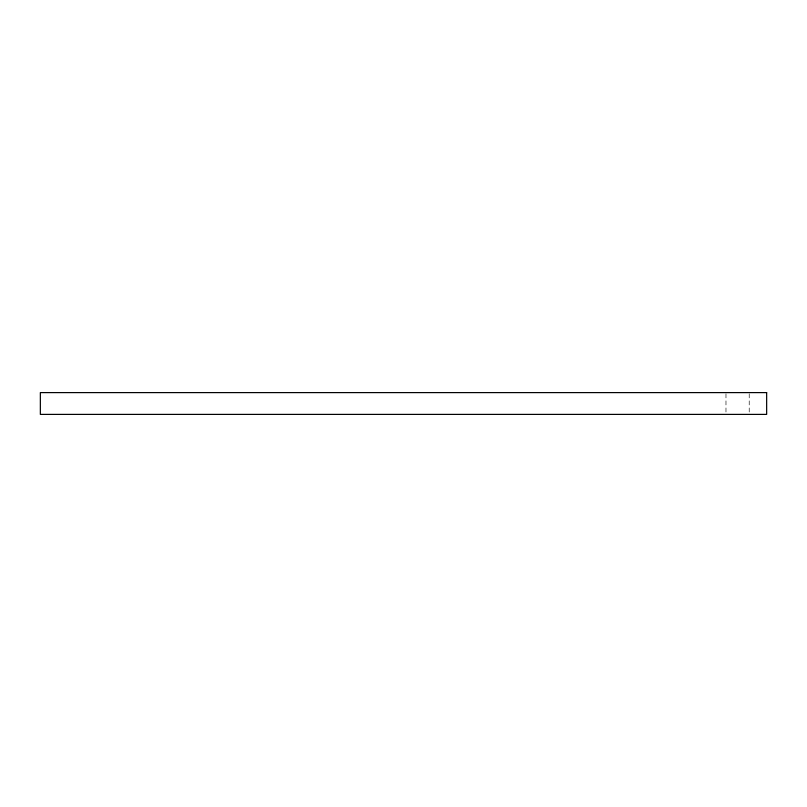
<?xml version="1.0" encoding="UTF-8"?>
<svg xmlns="http://www.w3.org/2000/svg" width="807" height="807" viewBox="0 0 807 807"><rect width="100%" height="100%" fill="white"/><g stroke="black" fill="none" stroke-linecap="round" stroke-linejoin="round"><path stroke-width="0.61" stroke-dasharray="4.04 3.03" d="M749.219 393.816L749.219 414.395M725.977 393.816L725.977 411.974"/><path stroke-width="1.21" d="M766.65 392.606L40.35 392.606L40.35 414.395L766.65 414.395L766.65 392.606"/></g></svg>
